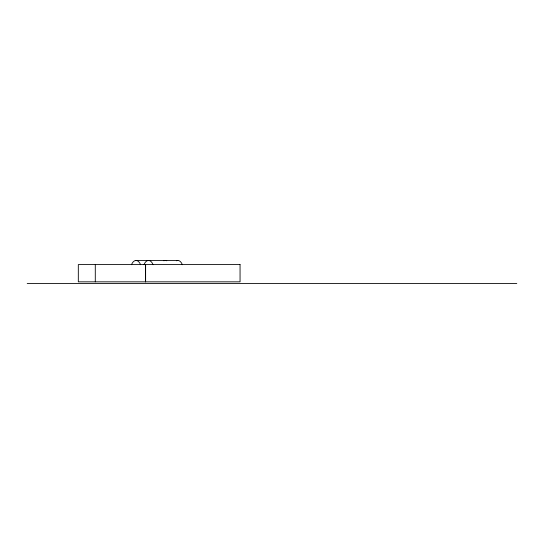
<?xml version="1.0" encoding="UTF-8"?>
<svg xmlns="http://www.w3.org/2000/svg" width="544" height="544" viewBox="0 0 544 544"><rect width="100%" height="100%" fill="white"/><g stroke="black" fill="none" stroke-linecap="round" stroke-linejoin="round"><path stroke-width="0.82" d="M136.027 260.433L177.813 260.433M27.2 283.567L516.8 283.567M145.622 264.588L145.622 281.84M145.425 264.588L145.425 281.84M95.288 264.588L95.288 281.84M163.873 260.78A10.064 5.569 -90 0 1 166.756 260.78M131.471 264.731A10.064 5.569 -90 0 1 140.59 264.731M176.372 260.78A10.064 5.569 -90 0 1 182.376 264.731M143.97 264.731A10.064 5.569 -90 0 1 153.088 264.731M240.054 264.588L78.322 264.588L78.322 281.84L240.054 281.84L240.054 264.588"/></g></svg>
